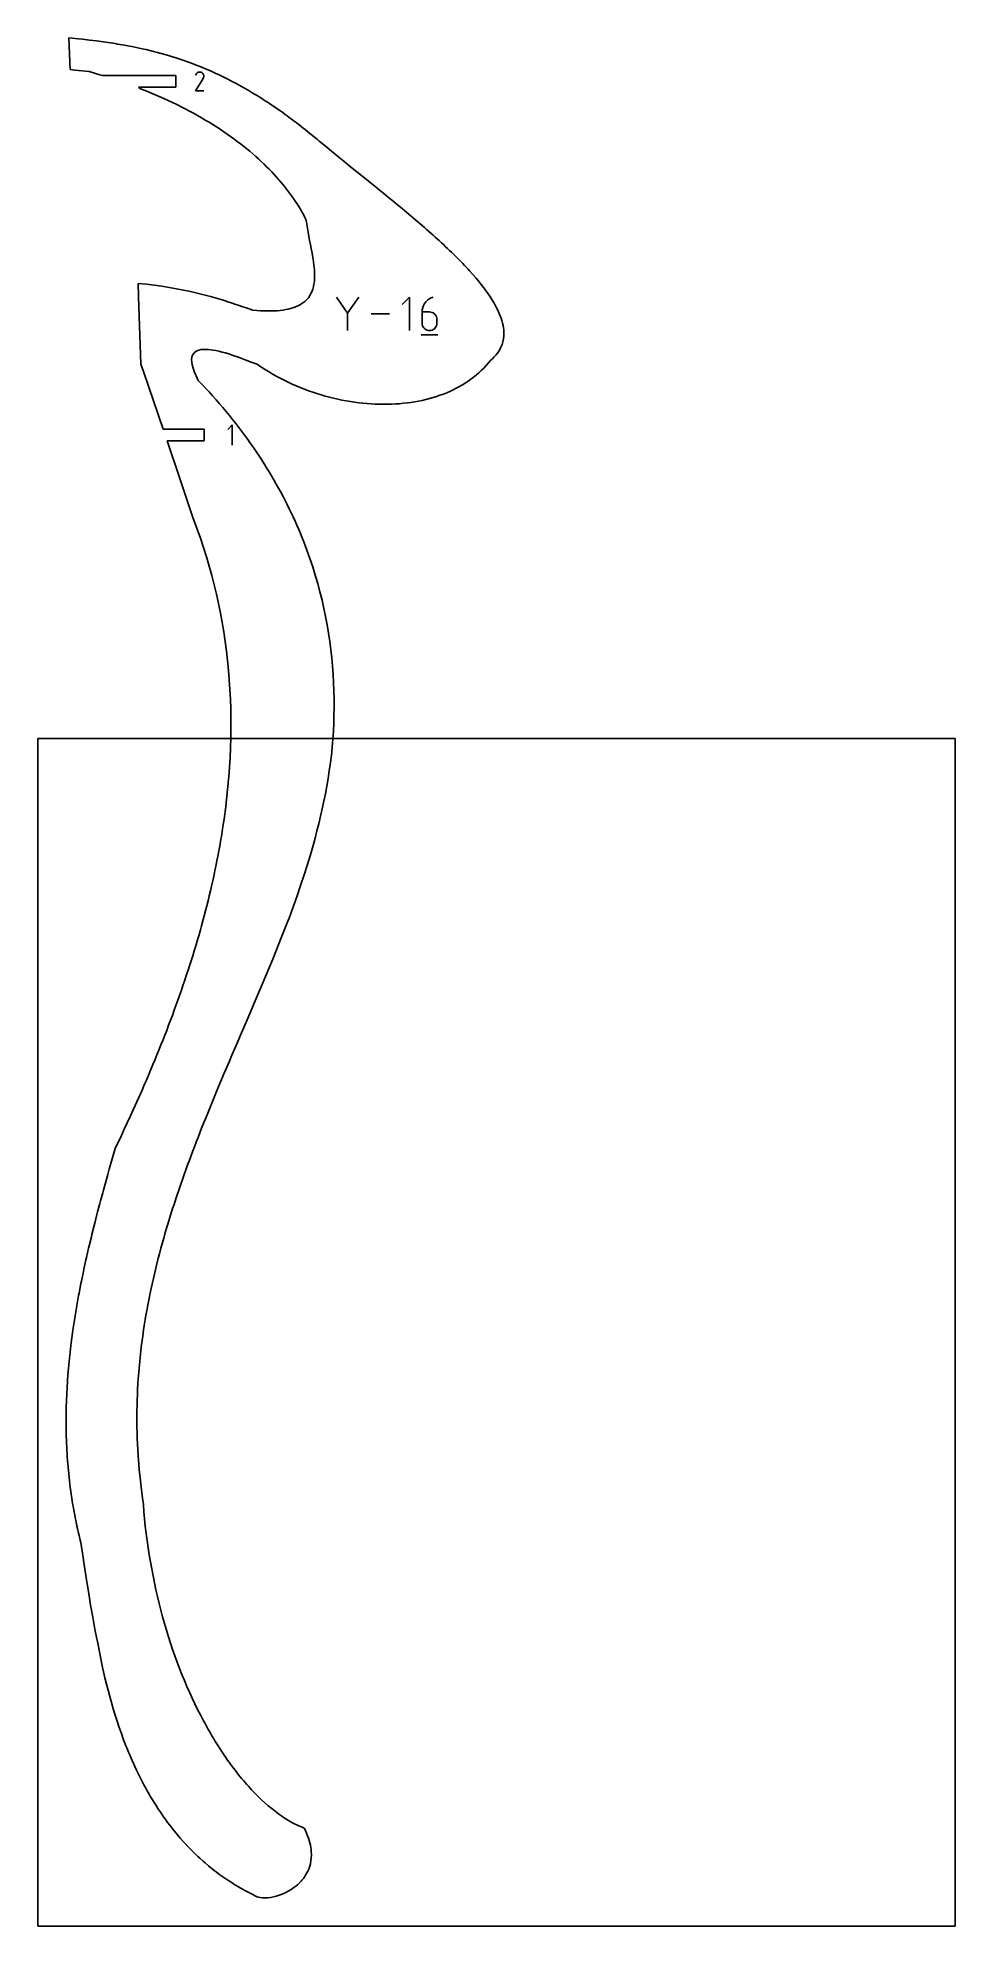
# Model space of a CAD drawing. Extents: x 0 to 216, y 0 to 444.
import ezdxf

# ---------------------------------------------------------------- set-up
doc = ezdxf.new("R2010")
doc.units = 0

msp = doc.modelspace()

# ---------------------------------------------------------------- linework, layer by layer
at = {"layer": 'annotation', "color": 1}
for p, q in [((37.250351, 435.719416), (37.122204, 435.473596)), ((37.352045, 435.863621), (37.250351, 435.719416)), ((37.474055, 435.983997), (37.352045, 435.863621)), ((37.612671, 436.079583), (37.474055, 435.983997)), ((37.764181, 436.149414), (37.612671, 436.079583)), ((37.924875, 436.192525), (37.764181, 436.149414)), ((38.091043, 436.207954), (37.924875, 436.192525)), ((38.258972, 436.194735), (38.091043, 436.207954)), ((38.424954, 436.151906), (38.258972, 436.194735)), ((38.585276, 436.078501), (38.424954, 436.151906)), ((38.728667, 435.97668), (38.585276, 436.078501)), ((38.585276, 436.078501), (38.585276, 436.078501)), ((38.848557, 435.854495), (38.728667, 435.97668)), ((38.943881, 435.715691), (38.848557, 435.854495)), ((39.013572, 435.564013), (38.943881, 435.715691)), ((39.056565, 435.403205), (39.013572, 435.564013)), ((39.071792, 435.237013), (39.056565, 435.403205)), ((37.119449, 431.813575), (38.922865, 434.716845)), ((39.071129, 431.813575), (37.119449, 431.813575)), ((38.922865, 434.716845), (38.925021, 434.719512)), ((38.922865, 434.716845), (38.922865, 434.716845)), ((38.925021, 434.719512), (38.927088, 434.722203)), ((38.927088, 434.722203), (38.929081, 434.724939)), ((38.929081, 434.724939), (38.931012, 434.727742)), ((38.931012, 434.727742), (38.932896, 434.730637)), ((38.932896, 434.730637), (38.934746, 434.733645)), ((38.934746, 434.733645), (38.936575, 434.736789)), ((38.936575, 434.736789), (38.938398, 434.740092)), ((38.938398, 434.740092), (38.940227, 434.743576)), ((38.940227, 434.743576), (39.01469, 434.903454)), ((38.940227, 434.743576), (38.940227, 434.743576)), ((39.01469, 434.903454), (39.058189, 435.069181)), ((39.058189, 435.069181), (39.071792, 435.237013)), ((72.897267, 379.469089), (70.269569, 383.269099)), ((75.524471, 383.269099), (72.897267, 379.469089)), ((87.491883, 383.268852), (85.740578, 381.517053)), ((87.491883, 375.391192), (87.491883, 383.268852)), ((91.335453, 382.151006), (91.027752, 381.74008)), ((91.698595, 382.515689), (91.335453, 382.151006)), ((92.112457, 382.827786), (91.698595, 382.515689)), ((92.572317, 383.080955), (92.112457, 382.827786)), ((93.073456, 383.268852), (92.572317, 383.080955)), ((93.073456, 383.268852), (93.073456, 383.268852)), ((72.897267, 379.774888), (72.897267, 375.390945)), ((82.78695, 379.330022), (78.479581, 379.330022)), ((90.484493, 380.293276), (90.445758, 379.760808)), ((90.445758, 379.760808), (90.445758, 377.142497)), ((92.195087, 379.760808), (90.445758, 379.760808)), ((90.597551, 380.804872), (90.484493, 380.293276)), ((90.78021, 381.289254), (90.597551, 380.804872)), ((91.027752, 381.74008), (90.78021, 381.289254)), ((92.509708, 379.732731), (92.195087, 379.760808)), ((92.805755, 379.651755), (92.509708, 379.732731)), ((93.078305, 379.522763), (92.805755, 379.651755)), ((93.322433, 379.350639), (93.078305, 379.522763)), ((93.533216, 379.140266), (93.322433, 379.350639)), ((93.70573, 378.896528), (93.533216, 379.140266)), ((93.83505, 378.624306), (93.70573, 378.896528)), ((93.916253, 378.328486), (93.83505, 378.624306)), ((93.944415, 378.01395), (93.916253, 378.328486)), ((93.944415, 377.142497), (93.944415, 378.01395)), ((93.944415, 378.01395), (93.944415, 378.01395)), ((90.22666, 374.406485), (94.165489, 374.406485)), ((90.445758, 377.142497), (90.445758, 377.142497)), ((90.445758, 377.142497), (90.474001, 376.827808)), ((90.474001, 376.827808), (90.555408, 376.531579)), ((90.555408, 376.531579), (90.684992, 376.258766)), ((90.684992, 376.258766), (90.85777, 376.014326)), ((90.85777, 376.014326), (91.068757, 375.803215)), ((91.068757, 375.803215), (91.312966, 375.63039)), ((91.312966, 375.63039), (91.585415, 375.500807)), ((91.585415, 375.500807), (91.881116, 375.419422)), ((91.881116, 375.419422), (92.195087, 375.391192)), ((92.195087, 375.391192), (92.509708, 375.419422)), ((92.195087, 375.391192), (92.195087, 375.391192)), ((92.509708, 375.419422), (92.805755, 375.500807)), ((92.805755, 375.500807), (93.078305, 375.63039)), ((93.078305, 375.63039), (93.322433, 375.803215)), ((93.322433, 375.803215), (93.533216, 376.014326)), ((93.533216, 376.014326), (93.70573, 376.258766)), ((93.70573, 376.258766), (93.83505, 376.531579)), ((93.83505, 376.531579), (93.916253, 376.827808)), ((93.916253, 376.827808), (93.944415, 377.142497)), ((45.785769, 353.199377), (44.718667, 352.131974)), ((45.785769, 348.399377), (45.785769, 353.199377))]:
    msp.add_line(p, q, dxfattribs=at)
at = {"layer": 'boundary', "color": 5}
for p, q in [((9.606435, 444.019883), (7.34151, 444.271478)), ((7.34151, 444.271478), (7.412321, 442.299972)), ((7.412321, 442.299972), (7.655353, 436.776742)), ((10.549329, 443.915013), (9.606435, 444.019883)), ((12.168355, 443.724283), (10.549329, 443.915013)), ((13.797921, 443.52111), (12.168355, 443.724283)), ((14.927668, 443.37022), (13.797921, 443.52111)), ((15.438493, 443.301896), (14.927668, 443.37022)), ((16.56483, 443.139691), (15.438493, 443.301896)), ((17.090671, 443.06383), (16.56483, 443.139691)), ((18.214238, 442.888256), (17.090671, 443.06383)), ((18.754736, 442.803607), (18.214238, 442.888256)), ((19.876293, 442.61262), (18.754736, 442.803607)), ((20.431277, 442.5179), (19.876293, 442.61262)), ((21.551508, 442.3098), (20.431277, 442.5179)), ((22.120867, 442.203756), (21.551508, 442.3098)), ((23.240389, 441.976643), (22.120867, 442.203756)), ((23.824055, 441.857855), (23.240389, 441.976643)), ((24.943527, 441.610055), (23.824055, 441.857855)), ((25.541529, 441.477218), (24.943527, 441.610055)), ((26.405741, 441.272773), (25.541529, 441.477218)), ((27.273818, 441.058444), (26.405741, 441.272773)), ((28.145719, 440.833795), (27.273818, 441.058444)), ((29.02162, 440.598505), (28.145719, 440.833795)), ((29.901522, 440.35216), (29.02162, 440.598505)), ((30.78558, 440.094365), (29.901522, 440.35216)), ((31.673875, 439.824615), (30.78558, 440.094365)), ((7.655353, 436.776742), (8.703427, 436.664975)), ((8.703427, 436.664975), (12.060237, 436.307499)), ((12.060237, 436.307499), (13.341517, 435.943824)), ((13.341517, 435.943824), (14.607003, 435.571499)), ((14.607003, 435.571499), (15.221755, 435.383836)), ((32.566548, 439.542649), (31.673875, 439.824615)), ((33.463626, 439.248108), (32.566548, 439.542649)), ((34.365149, 438.940535), (33.463626, 439.248108)), ((35.27126, 438.619482), (34.365149, 438.940535)), ((36.182082, 438.284639), (35.27126, 438.619482)), ((37.097841, 437.935695), (36.182082, 438.284639)), ((38.018334, 437.572096), (37.097841, 437.935695)), ((38.94396, 437.193723), (38.018334, 437.572096)), ((39.874608, 436.799797), (38.94396, 437.193723)), ((40.810644, 436.390258), (39.874608, 436.799797)), ((41.751891, 435.964615), (40.810644, 436.390258)), ((42.698651, 435.522573), (41.751891, 435.964615)), ((43.650945, 435.063627), (42.698651, 435.522573)), ((15.221755, 435.383836), (32.475778, 435.383836)), ((32.475777, 432.637836), (23.669334, 432.637836)), ((23.669334, 432.637836), (24.16613, 432.293736)), ((24.16613, 432.293736), (25.291051, 431.848958)), ((25.291051, 431.848958), (26.400516, 431.396887)), ((26.400516, 431.396887), (27.494573, 430.937579)), ((32.475778, 435.383836), (32.475777, 432.637836)), ((44.608988, 434.58756), (43.650945, 435.063627)), ((45.572702, 434.093817), (44.608988, 434.58756)), ((46.542333, 433.582141), (45.572702, 434.093817)), ((47.517977, 433.052024), (46.542333, 433.582141)), ((48.499834, 432.503281), (47.517977, 433.052024)), ((49.487891, 431.935468), (48.499834, 432.503281)), ((50.482347, 431.348142), (49.487891, 431.935468)), ((51.483305, 430.741087), (50.482347, 431.348142)), ((27.494573, 430.937579), (28.573246, 430.47137)), ((28.573246, 430.47137), (29.636527, 429.998231)), ((29.636527, 429.998231), (30.684503, 429.51839)), ((30.684503, 429.51839), (31.717182, 429.031916)), ((31.717182, 429.031916), (32.73461, 428.539123)), ((32.73461, 428.539123), (33.736733, 428.039968)), ((33.736733, 428.039968), (34.723674, 427.53475)), ((34.723674, 427.53475), (35.695345, 427.023539)), ((35.695345, 427.023539), (36.651758, 426.506368)), ((36.651758, 426.506368), (37.59303, 425.983608)), ((52.490871, 430.113851), (51.483305, 430.741087)), ((53.077077, 429.7425), (52.490871, 430.113851)), ((53.505189, 429.466072), (53.077077, 429.7425)), ((54.092639, 429.084671), (53.505189, 429.466072)), ((54.526432, 428.797313), (54.092639, 429.084671)), ((55.11507, 428.405824), (54.526432, 428.797313)), ((55.554631, 428.107362), (55.11507, 428.405824)), ((56.144542, 427.705702), (55.554631, 428.107362)), ((56.590023, 427.395744), (56.144542, 427.705702)), ((57.181097, 426.983938), (56.590023, 427.395744)), ((57.632567, 426.662251), (57.181097, 426.983938)), ((58.224904, 426.240185), (57.632567, 426.662251)), ((37.59303, 425.983608), (38.519092, 425.455282)), ((38.519092, 425.455282), (39.42995, 424.921549)), ((39.42995, 424.921549), (40.325736, 424.382552)), ((40.325736, 424.382552), (41.206329, 423.838392)), ((41.206329, 423.838392), (42.071766, 423.289251)), ((42.071766, 423.289251), (42.922185, 422.735346)), ((42.922185, 422.735346), (43.75739, 422.176607)), ((43.75739, 422.176607), (44.577445, 421.613406)), ((58.682518, 425.906346), (58.224904, 426.240185)), ((59.276095, 425.473988), (58.682518, 425.906346)), ((59.73995, 425.12772), (59.276095, 425.473988)), ((60.334836, 424.685101), (59.73995, 425.12772)), ((60.805155, 424.326186), (60.334836, 424.685101)), ((61.401226, 423.873139), (60.805155, 424.326186)), ((61.878, 423.501116), (61.401226, 423.873139)), ((62.475354, 423.037749), (61.878, 423.501116)), ((62.958768, 422.652378), (62.475354, 423.037749)), ((63.557307, 422.178688), (62.958768, 422.652378)), ((64.047478, 421.779574), (63.557307, 422.178688)), ((44.577445, 421.613406), (45.382411, 421.045829)), ((45.382411, 421.045829), (46.172361, 420.473992)), ((46.172361, 420.473992), (46.947136, 419.897998)), ((46.947136, 419.897998), (47.706895, 419.318009)), ((47.706895, 419.318009), (48.451501, 418.734123)), ((48.451501, 418.734123), (49.181155, 418.146586)), ((49.181155, 418.146586), (49.895531, 417.555572)), ((64.647278, 421.295437), (64.047478, 421.779574)), ((65.144375, 420.882234), (64.647278, 421.295437)), ((65.745468, 420.387729), (65.144375, 420.882234)), ((66.249636, 419.960193), (65.745468, 420.387729)), ((67.234967, 419.149583), (66.249636, 419.960193)), ((68.080978, 418.431398), (67.234967, 419.149583)), ((69.099583, 417.606526), (68.080978, 418.431398)), ((49.895531, 417.555572), (50.59497, 416.960961)), ((50.59497, 416.960961), (51.279292, 416.363127)), ((51.279292, 416.363127), (51.948553, 415.762194)), ((51.948553, 415.762194), (52.602757, 415.158194)), ((52.602757, 415.158194), (53.241913, 414.551373)), ((53.241913, 414.551373), (53.866002, 413.941787)), ((53.866002, 413.941787), (54.475031, 413.329622)), ((54.475031, 413.329622), (55.068944, 412.714936)), ((69.993303, 416.859065), (69.099583, 417.606526)), ((72.083732, 415.192437), (69.993303, 416.859065)), ((74.015039, 413.599573), (72.083732, 415.192437)), ((76.155388, 411.90813), (74.015039, 413.599573)), ((55.068944, 412.714936), (55.647801, 412.098024)), ((55.647801, 412.098024), (56.21164, 411.478798)), ((56.21164, 411.478798), (56.760326, 410.85767)), ((56.760326, 410.85767), (57.294011, 410.234523)), ((57.294011, 410.234523), (57.812554, 409.609677)), ((57.812554, 409.609677), (58.316127, 408.983083)), ((58.316127, 408.983083), (58.804541, 408.355054)), ((78.223169, 410.213022), (76.155388, 411.90813)), ((79.305478, 409.356111), (78.223169, 410.213022)), ((80.367899, 408.481757), (79.305478, 409.356111)), ((58.804541, 408.355054), (59.277967, 407.725671)), ((59.277967, 407.725671), (59.736234, 407.094986)), ((59.736234, 407.094986), (60.179474, 406.463297)), ((60.179474, 406.463297), (60.607653, 405.830566)), ((60.607653, 405.830566), (61.020703, 405.19702)), ((61.020703, 405.19702), (61.418717, 404.562677)), ((61.418717, 404.562677), (61.801619, 403.927873)), ((81.443682, 407.625709), (80.367899, 408.481757)), ((82.523987, 406.730511), (81.443682, 407.625709)), ((83.587299, 405.877334), (82.523987, 406.730511)), ((84.679474, 404.962925), (83.587299, 405.877334)), ((85.724514, 404.114615), (84.679474, 404.962925)), ((61.801619, 403.927873), (62.169345, 403.292685)), ((62.169345, 403.292685), (62.522121, 402.657049)), ((62.522121, 402.657049), (62.859694, 402.021278)), ((62.859694, 402.021278), (63.182228, 401.38552)), ((63.182228, 401.38552), (63.301132, 400.440237)), ((63.301132, 400.440237), (63.44707, 399.479821)), ((86.822334, 403.18286), (85.724514, 404.114615)), ((87.843636, 402.341314), (86.822334, 403.18286)), ((88.940528, 401.394129), (87.843636, 402.341314)), ((89.442541, 400.974787), (88.940528, 401.394129)), ((89.986643, 400.497709), (89.442541, 400.974787)), ((90.480607, 400.080734), (89.986643, 400.497709)), ((91.021886, 399.600517), (90.480607, 400.080734)), ((63.44707, 399.479821), (63.614026, 398.507532)), ((63.614026, 398.507532), (63.796247, 397.526849)), ((63.796247, 397.526849), (63.959947, 396.649298)), ((63.959947, 396.649298), (64.182785, 395.553446)), ((64.182785, 395.553446), (64.341681, 394.682662)), ((91.507351, 399.186079), (91.021886, 399.600517)), ((92.045096, 398.702962), (91.507351, 399.186079)), ((92.521328, 398.291287), (92.045096, 398.702962)), ((93.054479, 397.805631), (92.521328, 398.291287)), ((93.520919, 397.396899), (93.054479, 397.805631)), ((94.048597, 396.908949), (93.520919, 397.396899)), ((94.504614, 396.503284), (94.048597, 396.908949)), ((95.025868, 396.013346), (94.504614, 396.503284)), ((95.47101, 395.610918), (95.025868, 396.013346)), ((95.984938, 395.119241), (95.47101, 395.610918)), ((64.341681, 394.682662), (64.559395, 393.586751)), ((64.559395, 393.586751), (64.72895, 392.61413)), ((64.72895, 392.61413), (64.878162, 391.653264)), ((64.878162, 391.653264), (65.000797, 390.707286)), ((96.41864, 394.720211), (95.984938, 395.119241)), ((96.924257, 394.227157), (96.41864, 394.720211)), ((97.345933, 393.831741), (96.924257, 394.227157)), ((97.842284, 393.337644), (97.345933, 393.831741)), ((98.25146, 392.945878), (97.842284, 393.337644)), ((98.737545, 392.451038), (98.25146, 392.945878)), ((99.13368, 392.06309), (98.737545, 392.451038)), ((99.608416, 391.567864), (99.13368, 392.06309)), ((99.99109, 391.183806), (99.608416, 391.567864)), ((100.453636, 390.688545), (99.99109, 391.183806)), ((65.000797, 390.707286), (65.090892, 389.779598)), ((65.085224, 386.961272), (65.003323, 386.318461)), ((65.13358, 387.562395), (65.085224, 386.961272)), ((65.090892, 389.779598), (65.142277, 388.873627)), ((65.149256, 388.240273), (65.13358, 387.562395)), ((65.142277, 388.873627), (65.149256, 388.240273)), ((100.822303, 390.308512), (100.453636, 390.688545)), ((101.271548, 389.813448), (100.822303, 390.308512)), ((101.625752, 389.437578), (101.271548, 389.813448)), ((102.399981, 388.571585), (101.625752, 389.437578)), ((103.143591, 387.710805), (102.399981, 388.571585)), ((103.855067, 386.855833), (103.143591, 387.710805)), ((104.532877, 386.007038), (103.855067, 386.855833)), ((25.559501, 386.270764), (23.628664, 386.467085)), ((23.628664, 386.467085), (23.730621, 383.348866)), ((23.730621, 383.348866), (24.260605, 367.477054)), ((27.417188, 386.050774), (25.559501, 386.270764)), ((29.210406, 385.806483), (27.417188, 386.050774)), ((30.947754, 385.537523), (29.210406, 385.806483)), ((32.637911, 385.243229), (30.947754, 385.537523)), ((34.289457, 384.923089), (32.637911, 385.243229)), ((35.911035, 384.576519), (34.289457, 384.923089)), ((37.51116, 384.202993), (35.911035, 384.576519)), ((39.098317, 383.802065), (37.51116, 384.202993)), ((40.681115, 383.373036), (39.098317, 383.802065)), ((42.268271, 382.915475), (40.681115, 383.373036)), ((43.370131, 382.581554), (42.268271, 382.915475)), ((43.868136, 382.428866), (43.370131, 382.581554)), ((44.972808, 382.078391), (43.868136, 382.428866)), ((45.489301, 381.912505), (44.972808, 382.078391)), ((62.849975, 382.239535), (62.384779, 381.878513)), ((63.311338, 382.683154), (62.849975, 382.239535)), ((63.67507, 383.102309), (63.311338, 382.683154)), ((64.02397, 383.604802), (63.67507, 383.102309)), ((64.294958, 384.077282), (64.02397, 383.604802)), ((64.543311, 384.63242), (64.294958, 384.077282)), ((64.730741, 385.15305), (64.543311, 384.63242)), ((64.89013, 385.754996), (64.730741, 385.15305)), ((65.003323, 386.318461), (64.89013, 385.754996)), ((105.175705, 385.164889), (104.532877, 386.007038)), ((105.781975, 384.329805), (105.175705, 385.164889)), ((106.350219, 383.502264), (105.781975, 384.329805)), ((106.879052, 382.68267), (106.350219, 383.502264)), ((107.366993, 381.871516), (106.879052, 382.68267)), ((46.602477, 381.545625), (45.489301, 381.912505)), ((47.140285, 381.366059), (46.602477, 381.545625)), ((48.267427, 380.982716), (47.140285, 381.366059)), ((48.829716, 380.788888), (48.267427, 380.982716)), ((49.975914, 380.389242), (48.829716, 380.788888)), ((50.566023, 380.180492), (49.975914, 380.389242)), ((51.513245, 380.101693), (50.566023, 380.180492)), ((52.420953, 380.04458), (51.513245, 380.101693)), ((53.290002, 380.008678), (52.420953, 380.04458)), ((54.120904, 379.993626), (53.290002, 380.008678)), ((54.91444, 379.998836), (54.120904, 379.993626)), ((55.6715, 380.024149), (54.91444, 379.998836)), ((56.39268, 380.068953), (55.6715, 380.024149)), ((57.078772, 380.132915), (56.39268, 380.068953)), ((57.730505, 380.215542), (57.078772, 380.132915)), ((58.348529, 380.316499), (57.730505, 380.215542)), ((58.933839, 380.435351), (58.348529, 380.316499)), ((59.487077, 380.571552), (58.933839, 380.435351)), ((60.00894, 380.724837), (59.487077, 380.571552)), ((60.500227, 380.894696), (60.00894, 380.724837)), ((61.223522, 381.202102), (60.500227, 380.894696)), ((61.798624, 381.499849), (61.223522, 381.202102)), ((62.384779, 381.878513), (61.798624, 381.499849)), ((107.722455, 381.234108), (107.366993, 381.871516)), ((108.048651, 380.602689), (107.722455, 381.234108)), ((108.322879, 380.044754), (108.048651, 380.602689)), ((108.595878, 379.424531), (108.322879, 380.044754)), ((108.820208, 378.877803), (108.595878, 379.424531)), ((109.037384, 378.269762), (108.820208, 378.877803)), ((109.209577, 377.734776), (109.037384, 378.269762)), ((109.368002, 377.139893), (109.209577, 377.734776)), ((109.485749, 376.617149), (109.368002, 377.139893)), ((109.447804, 372.761013), (109.584566, 373.431832)), ((109.582994, 376.036443), (109.485749, 376.617149)), ((109.643768, 375.526386), (109.582994, 376.036443)), ((109.584566, 373.431832), (109.661736, 374.11665)), ((109.680986, 374.815), (109.643768, 375.526386)), ((109.661736, 374.11665), (109.680986, 374.815)), ((36.211222, 368.593249), (36.276019, 369.12036)), ((36.276019, 369.12036), (36.439955, 369.613318)), ((36.439955, 369.613318), (36.774237, 370.121366)), ((36.774237, 370.121366), (37.280099, 370.522559)), ((37.280099, 370.522559), (37.922142, 370.788973)), ((37.922142, 370.788973), (38.476795, 370.905506)), ((38.476795, 370.905506), (39.027987, 370.957724)), ((39.027987, 370.957724), (39.552265, 370.965452)), ((39.552265, 370.965452), (40.181435, 370.93165)), ((40.181435, 370.93165), (41.18987, 370.806462)), ((41.18987, 370.806462), (41.89872, 370.678511)), ((41.89872, 370.678511), (42.631418, 370.519157)), ((42.631418, 370.519157), (43.383315, 370.331822)), ((43.383315, 370.331822), (44.149909, 370.12024)), ((44.149909, 370.12024), (44.926493, 369.887916)), ((44.926493, 369.887916), (45.70857, 369.638371)), ((45.70857, 369.638371), (46.491362, 369.375071)), ((46.491362, 369.375071), (47.2702, 369.101767)), ((47.2702, 369.101767), (48.797501, 368.538933)), ((106.505663, 368.339425), (106.992087, 368.772275)), ((106.992087, 368.772275), (107.408067, 369.17758)), ((107.408067, 369.17758), (107.812738, 369.632198)), ((107.812738, 369.632198), (108.151045, 370.054239)), ((108.151045, 370.054239), (108.476436, 370.529583)), ((108.476436, 370.529583), (108.740517, 370.967746)), ((108.740517, 370.967746), (108.989082, 371.463049)), ((108.989082, 371.463049), (109.249894, 372.10457)), ((109.249894, 372.10457), (109.447804, 372.761013)), ((24.260605, 367.477054), (24.931575, 365.502999)), ((24.931575, 365.502999), (29.487809, 352.172377)), ((36.230397, 367.988511), (36.211222, 368.593249)), ((36.338418, 367.302498), (36.230397, 367.988511)), ((36.540093, 366.531635), (36.338418, 367.302498)), ((36.810894, 365.753446), (36.540093, 366.531635)), ((37.029382, 365.208563), (36.810894, 365.753446)), ((37.244794, 364.721254), (37.029382, 365.208563)), ((37.487435, 364.210124), (37.244794, 364.721254)), ((48.797501, 368.538933), (50.252796, 367.978341)), ((50.252796, 367.978341), (51.598378, 367.44818)), ((51.598378, 367.44818), (52.479604, 366.853812)), ((52.479604, 366.853812), (53.371495, 366.278839)), ((53.371495, 366.278839), (54.27326, 365.723344)), ((54.27326, 365.723344), (55.184569, 365.187313)), ((55.184569, 365.187313), (56.104785, 364.670776)), ((56.104785, 364.670776), (57.033424, 364.173639)), ((101.92987, 363.943188), (102.567658, 364.426359)), ((102.567658, 364.426359), (103.187372, 364.928494)), ((103.187372, 364.928494), (103.788673, 365.449542)), ((103.788673, 365.449542), (104.371133, 365.98961)), ((104.371133, 365.98961), (104.934428, 366.548618)), ((104.934428, 366.548618), (105.478156, 367.126592)), ((105.478156, 367.126592), (106.001981, 367.72352)), ((106.001981, 367.72352), (106.505663, 368.339425)), ((37.758014, 363.674616), (37.487435, 364.210124)), ((38.62702, 362.765375), (37.758014, 363.674616)), ((39.482614, 361.853194), (38.62702, 362.765375)), ((40.324945, 360.938337), (39.482614, 361.853194)), ((41.153881, 360.020841), (40.324945, 360.938337)), ((41.969505, 359.100614), (41.153881, 360.020841)), ((57.033424, 364.173639), (57.96994, 363.695965)), ((57.96994, 363.695965), (58.913578, 363.237708)), ((58.913578, 363.237708), (59.864086, 362.798914)), ((59.864086, 362.798914), (60.820797, 362.379602)), ((60.820797, 362.379602), (61.783131, 361.979675)), ((61.783131, 361.979675), (62.750383, 361.599151)), ((62.750383, 361.599151), (63.722204, 361.238067)), ((63.722204, 361.238067), (64.697939, 360.896359)), ((64.697939, 360.896359), (65.676989, 360.574061)), ((65.676989, 360.574061), (66.658864, 360.271286)), ((66.658864, 360.271286), (67.642884, 359.987769)), ((67.642884, 359.987769), (68.628661, 359.723706)), ((93.012143, 359.626433), (93.835287, 359.881524)), ((93.835287, 359.881524), (94.645301, 360.155665)), ((94.645301, 360.155665), (95.441872, 360.448881)), ((95.441872, 360.448881), (96.224329, 360.76111)), ((96.224329, 360.76111), (96.992433, 361.092418)), ((96.992433, 361.092418), (97.7456, 361.442654)), ((97.7456, 361.442654), (98.483575, 361.811949)), ((98.483575, 361.811949), (99.205892, 362.200226)), ((99.205892, 362.200226), (99.91199, 362.607494)), ((99.91199, 362.607494), (100.601643, 363.033742)), ((100.601643, 363.033742), (101.274473, 363.478982)), ((101.274473, 363.478982), (101.92987, 363.943188)), ((42.771954, 358.177849), (41.969505, 359.100614)), ((43.561359, 357.252644), (42.771954, 358.177849)), ((44.337487, 356.324945), (43.561359, 357.252644)), ((45.100706, 355.394773), (44.337487, 356.324945)), ((68.628661, 359.723706), (69.615394, 359.478953)), ((69.615394, 359.478953), (70.602641, 359.253557)), ((70.602641, 359.253557), (71.589865, 359.047547)), ((71.589865, 359.047547), (72.576468, 358.860846)), ((72.576468, 358.860846), (73.56186, 358.693513)), ((73.56186, 358.693513), (74.545511, 358.545531)), ((74.545511, 358.545531), (75.526915, 358.416869)), ((75.526915, 358.416869), (76.505303, 358.307469)), ((76.505303, 358.307469), (77.480324, 358.217436)), ((77.480324, 358.217436), (78.451397, 358.146673)), ((78.451397, 358.146673), (79.417909, 358.095117)), ((79.417909, 358.095117), (80.379379, 358.062888)), ((80.379379, 358.062888), (81.335204, 358.049827)), ((81.335204, 358.049827), (82.284855, 358.056063)), ((82.284855, 358.056063), (83.227761, 358.081535)), ((83.227761, 358.081535), (84.163623, 358.126182)), ((84.163623, 358.126182), (85.091565, 358.190034)), ((85.091565, 358.190034), (86.011368, 358.273086)), ((86.011368, 358.273086), (86.92236, 358.375281)), ((86.92236, 358.375281), (87.824065, 358.496646)), ((87.824065, 358.496646), (88.716003, 358.637162)), ((88.716003, 358.637162), (89.597703, 358.796775)), ((89.597703, 358.796775), (90.468628, 358.975553)), ((90.468628, 358.975553), (91.32833, 359.17338)), ((91.32833, 359.17338), (92.176315, 359.390377)), ((92.176315, 359.390377), (93.012143, 359.626433)), ((29.487809, 352.172377), (39.12567, 352.172377)), ((39.12567, 352.172377), (39.12567, 349.426377)), ((45.850923, 354.462426), (45.100706, 355.394773)), ((46.588112, 353.527739), (45.850923, 354.462426)), ((47.31243, 352.590844), (46.588112, 353.527739)), ((48.024022, 351.651816), (47.31243, 352.590844)), ((48.722846, 350.710668), (48.024022, 351.651816)), ((39.12567, 349.426377), (30.487924, 349.426377)), ((30.487924, 349.426377), (33.451477, 340.575484)), ((49.408907, 349.767532), (48.722846, 350.710668)), ((50.082333, 348.822272), (49.408907, 349.767532)), ((50.743173, 347.87525), (50.082333, 348.822272)), ((51.391396, 346.926285), (50.743173, 347.87525)), ((52.027298, 345.975554), (51.391396, 346.926285)), ((52.650699, 345.023031), (52.027298, 345.975554)), ((53.261659, 344.068752), (52.650699, 345.023031)), ((53.860431, 343.112865), (53.261659, 344.068752)), ((54.44689, 342.155499), (53.860431, 343.112865)), ((55.021139, 341.196499), (54.44689, 342.155499)), ((33.451477, 340.575484), (36.444577, 331.653436)), ((55.583347, 340.236035), (55.021139, 341.196499)), ((56.133431, 339.274185), (55.583347, 340.236035)), ((56.671556, 338.311012), (56.133431, 339.274185)), ((57.197643, 337.34648), (56.671556, 338.311012)), ((57.711923, 336.380632), (57.197643, 337.34648)), ((58.214393, 335.413729), (57.711923, 336.380632)), ((58.705031, 334.445641), (58.214393, 335.413729)), ((59.183996, 333.476412), (58.705031, 334.445641)), ((59.651279, 332.50623), (59.183996, 333.476412)), ((36.444577, 331.653436), (36.734695, 330.788485)), ((36.734695, 330.788485), (37.521512, 328.677114)), ((60.106987, 331.534996), (59.651279, 332.50623)), ((60.551186, 330.563021), (60.106987, 331.534996)), ((60.983929, 329.59004), (60.551186, 330.563021)), ((61.405262, 328.616345), (60.983929, 329.59004)), ((37.521512, 328.677114), (38.286466, 326.51217)), ((38.286466, 326.51217), (39.01169, 324.339929)), ((39.01169, 324.339929), (39.696982, 322.160663)), ((61.815288, 327.641829), (61.405262, 328.616345)), ((62.213982, 326.66668), (61.815288, 327.641829)), ((62.6015, 325.69084), (62.213982, 326.66668)), ((63.343249, 323.737577), (62.6015, 325.69084)), ((39.696982, 322.160663), (40.342915, 319.974319)), ((40.342915, 319.974319), (40.949426, 317.781165)), ((64.040937, 321.782573), (63.343249, 323.737577)), ((64.695101, 319.826126), (64.040937, 321.782573)), ((40.949426, 317.781165), (41.516734, 315.581196)), ((41.516734, 315.581196), (42.044894, 313.374593)), ((65.306256, 317.868783), (64.695101, 319.826126)), ((65.875044, 315.910925), (65.306256, 317.868783)), ((66.401952, 313.953133), (65.875044, 315.910925)), ((42.044894, 313.374593), (42.534318, 311.16135)), ((42.534318, 311.16135), (42.984974, 308.941724)), ((66.887517, 311.99578), (66.401952, 313.953133)), ((67.332401, 310.039461), (66.887517, 311.99578)), ((42.984974, 308.941724), (43.397192, 306.715803)), ((43.397192, 306.715803), (43.771009, 304.483605)), ((67.737109, 308.084516), (67.332401, 310.039461)), ((68.1024, 306.131446), (67.737109, 308.084516)), ((43.771009, 304.483605), (44.106801, 302.245173)), ((44.106801, 302.245173), (44.404685, 300.000906)), ((68.428701, 304.180854), (68.1024, 306.131446)), ((68.716788, 302.233215), (68.428701, 304.180854)), ((68.967282, 300.288957), (68.716788, 302.233215)), ((44.404685, 300.000906), (44.664924, 297.750639)), ((44.664924, 297.750639), (44.887551, 295.494679)), ((69.180554, 298.348554), (68.967282, 300.288957)), ((69.357723, 296.41261), (69.180554, 298.348554)), ((44.887551, 295.494679), (45.073159, 293.233142)), ((45.073159, 293.233142), (45.221706, 290.966058)), ((69.499176, 294.481721), (69.357723, 296.41261)), ((69.605741, 292.556145), (69.499176, 294.481721)), ((45.221706, 290.966058), (45.333496, 288.693633)), ((69.678123, 290.636845), (69.605741, 292.556145)), ((69.717107, 288.723942), (69.678123, 290.636845)), ((45.333496, 288.693633), (45.408909, 286.415898)), ((45.408909, 286.415898), (45.448072, 284.133134)), ((69.641431, 283.03067), (69.697993, 284.9203)), ((69.697993, 284.9203), (69.723542, 286.818328)), ((69.723542, 286.818328), (69.717107, 288.723942)), ((45.45139, 281.8455), (45.418966, 279.552987)), ((45.448072, 284.133134), (45.45139, 281.8455)), ((69.438527, 279.278663), (69.554593, 281.149873)), ((69.554593, 281.149873), (69.641431, 283.03067)), ((45.351339, 277.25588), (45.248776, 274.954342)), ((45.418966, 279.552987), (45.351339, 277.25588)), ((68.870637, 273.708728), (69.108312, 275.562053)), ((69.108312, 275.562053), (69.181613, 276.210325)), ((69.181613, 276.210325), (69.29388, 277.417505)), ((69.29388, 277.417505), (69.438527, 279.278663)), ((45.111524, 272.648414), (44.939942, 270.338441)), ((45.248776, 274.954342), (45.111524, 272.648414)), ((68.318621, 270.039282), (68.607008, 271.867587)), ((68.607008, 271.867587), (68.870637, 273.708728)), ((44.681586, 267.479022), (44.495364, 265.706848)), ((44.734457, 268.024537), (44.681586, 267.479022)), ((44.897071, 269.817026), (44.734457, 268.024537)), ((44.939942, 270.338441), (44.897071, 269.817026)), ((67.671767, 266.424202), (68.006523, 268.224596)), ((68.006523, 268.224596), (68.318621, 270.039282)), ((44.14839, 262.791043), (43.918064, 261.061136)), ((44.223083, 263.385667), (44.14839, 262.791043)), ((44.431891, 265.136908), (44.223083, 263.385667)), ((44.495364, 265.706848), (44.431891, 265.136908)), ((66.542983, 261.115819), (66.938697, 262.869011)), ((66.938697, 262.869011), (67.315483, 264.638795)), ((67.315483, 264.638795), (67.671767, 266.424202)), ((43.481636, 258.088644), (43.211244, 256.402932)), ((43.580634, 258.733491), (43.481636, 258.088644)), ((43.831485, 260.441502), (43.580634, 258.733491)), ((43.918064, 261.061136), (43.831485, 260.441502)), ((65.698732, 257.661711), (66.12924, 259.379764)), ((66.12924, 259.379764), (66.542983, 261.115819)), ((42.684715, 253.373609), (42.378452, 251.7342)), ((42.810365, 254.069734), (42.684715, 253.373609)), ((43.099174, 255.73253), (42.810365, 254.069734)), ((43.211244, 256.402932), (43.099174, 255.73253)), ((64.319517, 252.623114), (64.792687, 254.282601)), ((64.792687, 254.282601), (65.252841, 255.962383)), ((65.252841, 255.962383), (65.698732, 257.661711)), ((41.915841, 249.39644), (41.761149, 248.64806)), ((42.238537, 251.01207), (41.915841, 249.39644)), ((42.378452, 251.7342), (42.238537, 251.01207)), ((62.766672, 247.575043), (63.775419, 250.802961)), ((63.775419, 250.802961), (64.319517, 252.623114)), ((40.900972, 244.715618), (40.715042, 243.914116)), ((41.253184, 246.282007), (40.900972, 244.715618)), ((41.423177, 247.056827), (41.253184, 246.282007)), ((41.761149, 248.64806), (41.423177, 247.056827)), ((61.120459, 242.67569), (61.785704, 244.602619)), ((61.785704, 244.602619), (62.766672, 247.575043)), ((39.769806, 240.029632), (39.550494, 239.174088)), ((40.147419, 241.544706), (39.769806, 240.029632)), ((40.349711, 242.373117), (40.147419, 241.544706)), ((40.715042, 243.914116), (40.349711, 242.373117)), ((59.127246, 237.185399), (60.310151, 240.420219)), ((60.310151, 240.420219), (60.547695, 241.047305)), ((60.547695, 241.047305), (61.120459, 242.67569)), ((38.925171, 236.802611), (38.526658, 235.341004)), ((39.161934, 237.68547), (38.925171, 236.802611)), ((39.550494, 239.174088), (39.161934, 237.68547)), ((57.628923, 233.286487), (58.848438, 236.479447)), ((58.848438, 236.479447), (59.127246, 237.185399)), ((37.591228, 232.058319), (37.176076, 230.652386)), ((37.864478, 232.996515), (37.591228, 232.058319)), ((38.271906, 234.430598), (37.864478, 232.996515)), ((38.526658, 235.341004), (38.271906, 234.430598)), ((56.060757, 229.349642), (57.30735, 232.499454)), ((57.30735, 232.499454), (57.628923, 233.286487)), ((36.150369, 227.31462), (35.722942, 225.966776)), ((36.462058, 228.309015), (36.150369, 227.31462)), ((36.883893, 229.686195), (36.462058, 228.309015)), ((37.176076, 230.652386), (36.883893, 229.686195)), ((52.750561, 221.359625), (55.293569, 227.538583)), ((55.293569, 227.538583), (56.060757, 229.349642)), ((34.607485, 222.57449), (34.172297, 221.287304)), ((34.95949, 223.626059), (34.607485, 222.57449)), ((35.391354, 224.943911), (34.95949, 223.626059)), ((35.722942, 225.966776), (35.391354, 224.943911)), ((32.967949, 217.841126), (32.529586, 216.617391)), ((33.362111, 218.950918), (32.967949, 217.841126)), ((33.799448, 220.206767), (33.362111, 218.950918)), ((34.172297, 221.287304), (33.799448, 220.206767)), ((49.268646, 213.209025), (51.806327, 219.191151)), ((51.806327, 219.191151), (52.750561, 221.359625)), ((31.675462, 214.287145), (31.237272, 213.117966)), ((32.113696, 215.478092), (31.675462, 214.287145)), ((32.529586, 216.617391), (32.113696, 215.478092)), ((29.905241, 209.638495), (29.421288, 208.408651)), ((30.339641, 210.761357), (29.905241, 209.638495)), ((30.800383, 211.960668), (30.339641, 210.761357)), ((31.237272, 213.117966), (30.800383, 211.960668)), ((46.916345, 207.765132), (47.4868, 209.071627)), ((47.4868, 209.071627), (48.735115, 211.991531)), ((48.735115, 211.991531), (49.268646, 213.209025)), ((28.057302, 205.009063), (27.52576, 203.71691)), ((28.483021, 206.060326), (28.057302, 205.009063)), ((28.990575, 207.321122), (28.483021, 206.060326)), ((29.421288, 208.408651), (28.990575, 207.321122)), ((45.087111, 203.496244), (45.690776, 204.891656)), ((45.690776, 204.891656), (46.916345, 207.765132)), ((26.138306, 200.403142), (25.557315, 199.046865)), ((26.550301, 201.37894), (26.138306, 200.403142)), ((27.1063, 202.702892), (26.550301, 201.37894)), ((27.52576, 203.71691), (27.1063, 202.702892)), ((43.25836, 199.184749), (43.890585, 200.668467)), ((43.890585, 200.668467), (45.087111, 203.496244)), ((24.547635, 196.721264), (23.758628, 194.938661)), ((25.154156, 198.110396), (24.547635, 196.721264)), ((25.557315, 199.046865), (25.154156, 198.110396)), ((41.44131, 194.830404), (42.096682, 196.40107)), ((42.096682, 196.40107), (43.25836, 199.184749)), ((22.48157, 192.091551), (21.742033, 190.476984)), ((23.758628, 194.938661), (22.48157, 192.091551)), ((39.440488, 189.91503), (39.986815, 191.275622)), ((39.986815, 191.275622), (40.31942, 192.088554)), ((40.31942, 192.088554), (41.44131, 194.830404)), ((20.358804, 187.494351), (19.680365, 186.058992)), ((21.742033, 190.476984), (20.358804, 187.494351)), ((37.708269, 185.532932), (38.231313, 186.876189)), ((38.231313, 186.876189), (38.569588, 187.729911)), ((38.569588, 187.729911), (39.10454, 189.081535)), ((39.10454, 189.081535), (39.440488, 189.91503)), ((18.186652, 182.934355), (17.815232, 181.605825)), ((19.680365, 186.058992), (18.186652, 182.934355)), ((36.020022, 181.102991), (36.517973, 182.431377)), ((36.517973, 182.431377), (36.858029, 183.323997)), ((36.858029, 183.323997), (37.368653, 184.659498)), ((37.368653, 184.659498), (37.708269, 185.532932)), ((16.837669, 178.139362), (16.484781, 176.857534)), ((17.815232, 181.605825), (16.837669, 178.139362)), ((34.386737, 176.624041), (34.858193, 177.940663)), ((34.858193, 177.940663), (35.195831, 178.869706)), ((35.195831, 178.869706), (35.680656, 180.191802)), ((35.680656, 180.191802), (36.020022, 181.102991)), ((16.484781, 176.857534), (15.462429, 173.172136)), ((32.819707, 172.09469), (33.263517, 173.40345)), ((33.263517, 173.40345), (33.594247, 174.36572)), ((33.594247, 174.36572), (34.05201, 175.677906)), ((34.05201, 175.677906), (34.386737, 176.624041)), ((14.616735, 170.032215), (14.088519, 168.041182)), ((14.773465, 170.6266), (14.616735, 170.032215)), ((15.298802, 172.564473), (14.773465, 170.6266)), ((15.462429, 173.172136), (15.298802, 172.564473)), ((31.745647, 168.81906), (32.064686, 169.810599)), ((32.064686, 169.810599), (32.494249, 171.117204)), ((32.494249, 171.117204), (32.819707, 172.09469)), ((13.268906, 164.847363), (12.744556, 162.754909)), ((13.410937, 165.416921), (13.268906, 164.847363)), ((13.939012, 167.459638), (13.410937, 165.416921)), ((14.088519, 168.041182), (13.939012, 167.459638)), ((30.316269, 164.186901), (30.618696, 165.202797)), ((30.618696, 165.202797), (31.019177, 166.509022)), ((31.019177, 166.509022), (31.330525, 167.513387)), ((31.330525, 167.513387), (31.745647, 168.81906)), ((12.092936, 160.056199), (11.965837, 159.505794)), ((12.610021, 162.195924), (12.092936, 160.056199)), ((12.744556, 162.754909), (12.610021, 162.195924)), ((28.987117, 159.506216), (29.268036, 160.540497)), ((29.268036, 160.540497), (29.638416, 161.852647)), ((29.638416, 161.852647), (29.930744, 162.878519)), ((29.930744, 162.878519), (30.316269, 164.186901)), ((11.339896, 156.777367), (10.848816, 154.552868)), ((11.459773, 157.321795), (11.339896, 156.777367)), ((11.965837, 159.505794), (11.459773, 157.321795)), ((27.769907, 154.776277), (28.024586, 155.821979)), ((28.024586, 155.821979), (28.363795, 157.147475)), ((28.363795, 157.147475), (28.632168, 158.188416)), ((28.632168, 158.188416), (28.987117, 159.506216)), ((10.157694, 151.20724), (9.708899, 148.915372)), ((10.26398, 151.750372), (10.157694, 151.20724)), ((10.735898, 154.011124), (10.26398, 151.750372)), ((10.848816, 154.552868), (10.735898, 154.011124)), ((26.899977, 151.045164), (27.206788, 152.392572)), ((27.206788, 152.392572), (27.446723, 153.440999)), ((27.446723, 153.440999), (27.769907, 154.776277)), ((9.608931, 148.366075), (9.187465, 146.048941)), ((9.708899, 148.915372), (9.608931, 148.366075)), ((25.906386, 146.207831), (26.178776, 147.587016)), ((26.178776, 147.587016), (26.386006, 148.634188)), ((26.386006, 148.634188), (26.675903, 149.996192)), ((26.675903, 149.996192), (26.899977, 151.045164)), ((8.616109, 142.572699), (8.261839, 140.225921)), ((8.703915, 143.152094), (8.616109, 142.572699)), ((9.093646, 145.48785), (8.703915, 143.152094)), ((9.187465, 146.048941), (9.093646, 145.48785)), ((25.055645, 141.307666), (25.291228, 142.729801)), ((25.291228, 142.729801), (25.462437, 143.765767)), ((25.462437, 143.765767), (25.716788, 145.164958)), ((25.716788, 145.164958), (25.906386, 146.207831)), ((8.180243, 139.620893), (7.865254, 137.271453)), ((8.261839, 140.225921), (8.180243, 139.620893)), ((24.359966, 136.342104), (24.554991, 137.819542)), ((24.554991, 137.819542), (24.687656, 138.833197)), ((24.687656, 138.833197), (24.90346, 140.281357)), ((24.90346, 140.281357), (25.055645, 141.307666)), ((7.451026, 133.608126), (7.224781, 131.281682)), ((7.518214, 134.289674), (7.451026, 133.608126)), ((7.79037, 136.632671), (7.518214, 134.289674)), ((7.865254, 137.271453), (7.79037, 136.632671)), ((23.98107, 132.854764), (24.074003, 133.833929)), ((24.074003, 133.833929), (24.2471, 135.344086)), ((24.2471, 135.344086), (24.359966, 136.342104)), ((7.099395, 129.768202), (6.988829, 128.248568)), ((7.224781, 131.281682), (7.099395, 129.768202)), ((23.633463, 128.765189), (23.758234, 130.351382)), ((23.758234, 130.351382), (23.831363, 131.308427)), ((23.831363, 131.308427), (23.98107, 132.854764)), ((6.814636, 125.191325), (6.75185, 123.654073)), ((6.893758, 126.722853), (6.814636, 125.191325)), ((6.988829, 128.248568), (6.893758, 126.722853)), ((23.37766, 123.624123), (23.447169, 125.301341)), ((23.447169, 125.301341), (23.481765, 126.203862)), ((23.481765, 126.203862), (23.57989, 127.83366)), ((23.57989, 127.83366), (23.633463, 128.765189)), ((6.677911, 120.562753), (6.6675, 119.008993)), ((6.706078, 122.111164), (6.677911, 120.562753)), ((6.75185, 123.654073), (6.706078, 122.111164)), ((23.319079, 118.407633), (23.323966, 120.191663)), ((23.322981, 121.025491), (23.361395, 122.754132)), ((23.323966, 120.191663), (23.322981, 121.025491)), ((23.361395, 122.754132), (23.37766, 123.624123)), ((6.6675, 119.008993), (6.669291, 118.490938)), ((6.669291, 118.490938), (6.675595, 117.450137)), ((6.675595, 117.450137), (6.683989, 116.906312)), ((6.683989, 116.906312), (6.702583, 115.886111)), ((6.702583, 115.886111), (6.718456, 115.315141)), ((23.335991, 117.613637), (23.319079, 118.407633)), ((23.36725, 115.77028), (23.335991, 117.613637)), ((23.398591, 115.019773), (23.36725, 115.77028)), ((6.718456, 115.315141), (6.749191, 114.317225)), ((6.749191, 114.317225), (6.773409, 113.717706)), ((6.773409, 113.717706), (6.815812, 112.743614)), ((6.815812, 112.743614), (6.849328, 112.11418)), ((6.849328, 112.11418), (6.902945, 111.165406)), ((6.902945, 111.165406), (6.946733, 110.504684)), ((23.469057, 113.112928), (23.398591, 115.019773)), ((23.513048, 112.409537), (23.469057, 113.112928)), ((23.626043, 110.435121), (23.513048, 112.409537)), ((6.946733, 110.504684), (7.011036, 109.582689)), ((7.011036, 109.582689), (7.066286, 108.889391)), ((7.066286, 108.889391), (7.140744, 107.995667)), ((7.140744, 107.995667), (7.208494, 107.268563)), ((7.208494, 107.268563), (7.292311, 106.40455)), ((23.680471, 109.782547), (23.626043, 110.435121)), ((23.869448, 107.433691), (23.680471, 109.782547)), ((23.999477, 106.090847), (23.869448, 107.433691)), ((7.292311, 106.40455), (7.374035, 105.642365)), ((7.374035, 105.642365), (7.466701, 104.80942)), ((7.466701, 104.80942), (7.563512, 104.011023)), ((7.563512, 104.011023), (7.663951, 103.21049)), ((7.663951, 103.21049), (7.777349, 102.37478)), ((7.777349, 102.37478), (7.884819, 101.607951)), ((24.143765, 104.743157), (23.999477, 106.090847)), ((24.302488, 103.390556), (24.143765, 104.743157)), ((24.475918, 102.032931), (24.302488, 103.390556)), ((7.884819, 101.607951), (8.016252, 100.733885)), ((8.016252, 100.733885), (8.129715, 100.001937)), ((8.129715, 100.001937), (8.28075, 99.08852)), ((8.28075, 99.08852), (8.399188, 98.392597)), ((8.399188, 98.392597), (8.571465, 97.438973)), ((24.664082, 100.670332), (24.475918, 102.032931)), ((24.852473, 99.248784), (24.664082, 100.670332)), ((24.975029, 97.528188), (24.852473, 99.248784)), ((8.571465, 97.438973), (8.693855, 96.780175)), ((8.693855, 96.780175), (8.888966, 95.785542)), ((8.888966, 95.785542), (9.01404, 95.164863)), ((9.01404, 95.164863), (9.233636, 94.128499)), ((9.233636, 94.128499), (9.360133, 93.54685)), ((9.360133, 93.54685), (9.606128, 92.46815)), ((25.123039, 95.815851), (24.975029, 97.528188)), ((25.296016, 94.112117), (25.123039, 95.815851)), ((25.493424, 92.417252), (25.296016, 94.112117)), ((9.606128, 92.46815), (9.732864, 91.926352)), ((9.732864, 91.926352), (10.00711, 90.80476)), ((10.00711, 90.80476), (10.132706, 90.303575)), ((10.132706, 90.303575), (10.673489, 86.773629)), ((25.714814, 90.731571), (25.493424, 92.417252)), ((25.959823, 89.055393), (25.714814, 90.731571)), ((26.227964, 87.388993), (25.959823, 89.055393)), ((10.673489, 86.773629), (10.865984, 85.559389)), ((10.865984, 85.559389), (11.489786, 81.463351)), ((26.518842, 85.732712), (26.227964, 87.388993)), ((26.831978, 84.086971), (26.518842, 85.732712)), ((11.489786, 81.463351), (11.63684, 80.531961)), ((11.63684, 80.531961), (11.990832, 78.293658)), ((27.161641, 82.448732), (26.831978, 84.086971)), ((27.481149, 80.801735), (27.161641, 82.448732)), ((27.821318, 79.166855), (27.481149, 80.801735)), ((11.990832, 78.293658), (12.445669, 75.540878)), ((12.445669, 75.540878), (12.936236, 72.73014)), ((28.181882, 77.544528), (27.821318, 79.166855)), ((28.562274, 75.93514), (28.181882, 77.544528)), ((28.962068, 74.339122), (28.562274, 75.93514)), ((12.936236, 72.73014), (13.469609, 69.866977)), ((29.380756, 72.756954), (28.962068, 74.339122)), ((29.81781, 71.189158), (29.380756, 72.756954)), ((30.272823, 69.636202), (29.81781, 71.189158)), ((13.469609, 69.866977), (13.926436, 67.586507)), ((13.926436, 67.586507), (14.032278, 66.981885)), ((14.032278, 66.981885), (14.570838, 64.151056)), ((30.745344, 68.09851), (30.272823, 69.636202)), ((31.234726, 66.576653), (30.745344, 68.09851)), ((14.570838, 64.151056), (15.164013, 61.291119)), ((31.740805, 65.071021), (31.234726, 66.576653)), ((32.26281, 63.582201), (31.740805, 65.071021)), ((32.800507, 62.110677), (32.26281, 63.582201)), ((15.164013, 61.291119), (15.482993, 59.852025)), ((15.482993, 59.852025), (15.817826, 58.407789)), ((15.817826, 58.407789), (16.169386, 56.959246)), ((33.353223, 60.65698), (32.800507, 62.110677)), ((33.920605, 59.221618), (33.353223, 60.65698)), ((34.502121, 57.80507), (33.920605, 59.221618)), ((35.097225, 56.407908), (34.502121, 57.80507)), ((16.169386, 56.959246), (16.53822, 55.507125)), ((16.53822, 55.507125), (16.925188, 54.052241)), ((16.925188, 54.052241), (17.331157, 52.595353)), ((35.705565, 55.030669), (35.097225, 56.407908)), ((36.32677, 53.673789), (35.705565, 55.030669)), ((36.960249, 52.337926), (36.32677, 53.673789)), ((17.331157, 52.595353), (17.756705, 51.137229)), ((17.756705, 51.137229), (18.202678, 49.678874)), ((18.202678, 49.678874), (18.669662, 48.22093)), ((37.605548, 51.023554), (36.960249, 52.337926)), ((38.262245, 49.731225), (37.605548, 51.023554)), ((38.929881, 48.46146), (38.262245, 49.731225)), ((18.669662, 48.22093), (19.158653, 46.764294)), ((19.158653, 46.764294), (19.670161, 45.310011)), ((19.670161, 45.310011), (20.205219, 43.858834)), ((39.363968, 47.672784), (38.929881, 48.46146)), ((39.607977, 47.214813), (39.363968, 47.672784)), ((40.039912, 46.456397), (39.607977, 47.214813)), ((40.296107, 45.991841), (40.039912, 46.456397)), ((40.725432, 45.263056), (40.296107, 45.991841)), ((40.993653, 44.793037), (40.725432, 45.263056)), ((41.420288, 44.09325), (40.993653, 44.793037)), ((20.205219, 43.858834), (20.764288, 42.411696)), ((20.764288, 42.411696), (20.952876, 41.936657)), ((20.952876, 41.936657), (21.348081, 40.969656)), ((21.348081, 40.969656), (21.556106, 40.470302)), ((21.556106, 40.470302), (21.957682, 39.533518)), ((41.700468, 43.61896), (41.420288, 44.09325)), ((42.123933, 42.947587), (41.700468, 43.61896)), ((42.415857, 42.470173), (42.123933, 42.947587)), ((42.836033, 41.826565), (42.415857, 42.470173)), ((43.139526, 41.34722), (42.836033, 41.826565)), ((43.556185, 40.730704), (43.139526, 41.34722)), ((43.87103, 40.250522), (43.556185, 40.730704)), ((44.283914, 39.660563), (43.87103, 40.250522)), ((21.957682, 39.533518), (22.18611, 39.010769)), ((22.18611, 39.010769), (22.593502, 38.104396)), ((22.593502, 38.104396), (22.843523, 37.559209)), ((22.843523, 37.559209), (23.256491, 36.683301)), ((23.256491, 36.683301), (23.52916, 36.116673)), ((23.52916, 36.116673), (23.947311, 35.27124)), ((44.609858, 39.180755), (44.283914, 39.660563)), ((45.01885, 38.616669), (44.609858, 39.180755)), ((45.355673, 38.138337), (45.01885, 38.616669)), ((45.760553, 37.59953), (45.355673, 38.138337)), ((46.107888, 37.123839), (45.760553, 37.59953)), ((46.508613, 36.609676), (46.107888, 37.123839)), ((46.866217, 36.13772), (46.508613, 36.609676)), ((47.262694, 35.647649), (46.866217, 36.13772)), ((47.630305, 35.180567), (47.262694, 35.647649)), ((23.947311, 35.27124), (24.243696, 34.684312)), ((24.243696, 34.684312), (24.666558, 33.869243)), ((24.666558, 33.869243), (24.987926, 33.263263)), ((24.987926, 33.263263), (25.415247, 32.478512)), ((25.415247, 32.478512), (25.762591, 31.854743)), ((25.762591, 31.854743), (26.193965, 31.100116)), ((26.193965, 31.100116), (26.568368, 30.459986)), ((48.022373, 34.713942), (47.630305, 35.180567)), ((48.399566, 34.252825), (48.022373, 34.713942)), ((48.787172, 33.809101), (48.399566, 34.252825)), ((49.173566, 33.355035), (48.787172, 33.809101)), ((49.556717, 32.933596), (49.173566, 33.355035)), ((49.952062, 32.487605), (49.556717, 32.933596)), ((50.330683, 32.087964), (49.952062, 32.487605)), ((50.734518, 31.651132), (50.330683, 32.087964)), ((51.108623, 31.272653), (50.734518, 31.651132)), ((51.52059, 30.845973), (51.108623, 31.272653)), ((26.568368, 30.459986), (27.003265, 29.735253)), ((27.003265, 29.735253), (27.405944, 29.0802)), ((27.405944, 29.0802), (27.844168, 28.38509)), ((27.844168, 28.38509), (28.276203, 27.716646)), ((28.276203, 27.716646), (28.717334, 27.05079)), ((28.717334, 27.05079), (29.179745, 26.370628)), ((51.890157, 30.488152), (51.52059, 30.845973)), ((52.674852, 29.734976), (51.890157, 30.488152)), ((53.462237, 29.013571), (52.674852, 29.734976)), ((54.252065, 28.324425), (53.462237, 29.013571)), ((55.043917, 27.667962), (54.252065, 28.324425)), ((55.837324, 27.044594), (55.043917, 27.667962)), ((56.631966, 26.454774), (55.837324, 27.044594)), ((29.179745, 26.370628), (29.623397, 25.73371)), ((29.623397, 25.73371), (30.11729, 25.043561)), ((30.11729, 25.043561), (30.563148, 24.435124)), ((30.563148, 24.435124), (31.08968, 23.736716)), ((31.08968, 23.736716), (31.537466, 23.156319)), ((31.537466, 23.156319), (32.097435, 22.451534)), ((32.097435, 22.451534), (32.546723, 21.898653)), ((57.427393, 25.898954), (56.631966, 26.454774)), ((58.22319, 25.377525), (57.427393, 25.898954)), ((59.019079, 24.890869), (58.22319, 25.377525)), ((59.814624, 24.439343), (59.019079, 24.890869)), ((60.609415, 24.023387), (59.814624, 24.439343)), ((61.403015, 23.643297), (60.609415, 24.023387)), ((62.195021, 23.299454), (61.403015, 23.643297)), ((62.673356, 23.105911), (62.195021, 23.299454)), ((62.978495, 22.493875), (62.673356, 23.105911)), ((63.251438, 21.893608), (62.978495, 22.493875)), ((32.546723, 21.898653), (33.141334, 21.189408)), ((33.141334, 21.189408), (33.591949, 20.663513)), ((33.591949, 20.663513), (34.222078, 19.951824)), ((34.222078, 19.951824), (34.673702, 19.452355)), ((34.673702, 19.452355), (35.340236, 18.740326)), ((35.340236, 18.740326), (35.792662, 18.26671)), ((35.792662, 18.26671), (36.496671, 17.55643)), ((63.492695, 21.305009), (63.251438, 21.893608)), ((63.703397, 20.727919), (63.492695, 21.305009)), ((63.884287, 20.162421), (63.703397, 20.727919)), ((64.036257, 19.608375), (63.884287, 20.162421)), ((64.160051, 19.065799), (64.036257, 19.608375)), ((64.256555, 18.534576), (64.160051, 19.065799)), ((64.326545, 18.014793), (64.256555, 18.534576)), ((64.370875, 17.506398), (64.326545, 18.014793)), ((36.496671, 17.55643), (36.949751, 17.108077)), ((36.949751, 17.108077), (37.691993, 16.401745)), ((37.691993, 16.401745), (38.145503, 15.977978)), ((38.145503, 15.977978), (38.926825, 15.2778)), ((38.926825, 15.2778), (39.380716, 14.877962)), ((39.380716, 14.877962), (40.201907, 14.186272)), ((40.201907, 14.186272), (40.656065, 13.809739)), ((40.656065, 13.809739), (41.517785, 13.128807)), ((63.52399, 12.929733), (63.749518, 13.443155)), ((63.749518, 13.443155), (63.989381, 14.132387)), ((63.989381, 14.132387), (64.143818, 14.694769)), ((64.143818, 14.694769), (64.285133, 15.437257)), ((64.285133, 15.437257), (64.35822, 16.049394)), ((64.35822, 16.049394), (64.390258, 16.843686)), ((64.390258, 16.843686), (64.370875, 17.506398)), ((41.517785, 13.128807), (41.972152, 12.774892)), ((41.972152, 12.774892), (42.875138, 12.107179)), ((42.875138, 12.107179), (43.329752, 11.77522)), ((43.329752, 11.77522), (44.274604, 11.123089)), ((44.274604, 11.123089), (44.729519, 10.812463)), ((44.729519, 10.812463), (45.716815, 10.1783)), ((45.716815, 10.1783), (46.172181, 9.888287)), ((46.172181, 9.888287), (47.202413, 9.274657)), ((47.202413, 9.274657), (47.658357, 9.004681)), ((47.658357, 9.004681), (48.732027, 8.413936)), ((59.632889, 8.639338), (60.293529, 9.09536)), ((60.293529, 9.09536), (60.709003, 9.409733)), ((60.709003, 9.409733), (61.111115, 9.747108)), ((61.111115, 9.747108), (61.615207, 10.229521)), ((61.615207, 10.229521), (61.981895, 10.614378)), ((61.981895, 10.614378), (62.169462, 10.834711)), ((62.169462, 10.834711), (62.507184, 11.251515)), ((62.507184, 11.251515), (62.910296, 11.830221)), ((62.910296, 11.830221), (63.196959, 12.295063)), ((63.196959, 12.295063), (63.52399, 12.929733)), ((48.732027, 8.413936), (49.188809, 8.163341)), ((49.188809, 8.163341), (50.306178, 7.59803)), ((50.306178, 7.59803), (50.76405, 7.366204)), ((50.76405, 7.366204), (51.239803, 7.069218)), ((51.239803, 7.069218), (51.836173, 6.855605)), ((51.836173, 6.855605), (52.337155, 6.748573)), ((52.337155, 6.748573), (52.886551, 6.686749)), ((52.886551, 6.686749), (53.477898, 6.670617)), ((53.477898, 6.670617), (54.104727, 6.700727)), ((54.104727, 6.700727), (54.760669, 6.777433)), ((54.760669, 6.777433), (55.439347, 6.901082)), ((55.439347, 6.901082), (56.134287, 7.071956)), ((56.134287, 7.071956), (56.839249, 7.290225)), ((56.839249, 7.290225), (57.547858, 7.556112)), ((57.547858, 7.556112), (58.253883, 7.869581)), ((58.253883, 7.869581), (58.950931, 8.230665)), ((58.950931, 8.230665), (59.632889, 8.639338))]:
    msp.add_line(p, q, dxfattribs=at)
at = {"layer": 'frame', "color": 5}
for p, q in [((215.9, 279.4), (0, 279.4)), ((0, 279.4), (0, 0)), ((215.9, 0), (215.9, 279.4)), ((0, 0), (215.9, 0))]:
    msp.add_line(p, q, dxfattribs=at)

doc.saveas('drawing.dxf')
